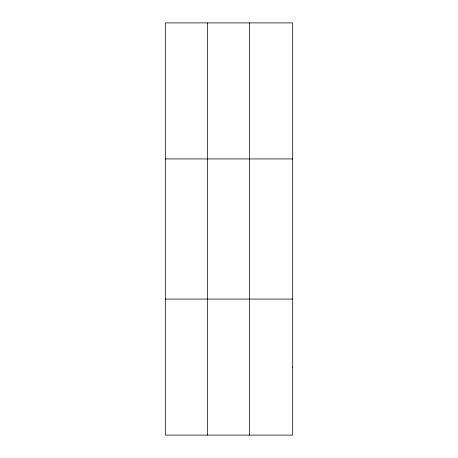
<?xml version="1.0" encoding="UTF-8"?>
<svg xmlns="http://www.w3.org/2000/svg" width="458" height="458" viewBox="0 0 458 458"><rect width="100%" height="100%" fill="white"/><g stroke="black" fill="none" stroke-linecap="round" stroke-linejoin="round"><path stroke-width="0.69" d="M207.348 435.1L207.348 22.9M249.381 435.1L249.381 22.9M165.309 158.926L292.691 158.926M165.309 299.074L292.691 299.074M292.691 367.087L292.691 435.1L165.309 435.1L165.309 22.9L292.691 22.9L292.691 367.087"/></g></svg>
